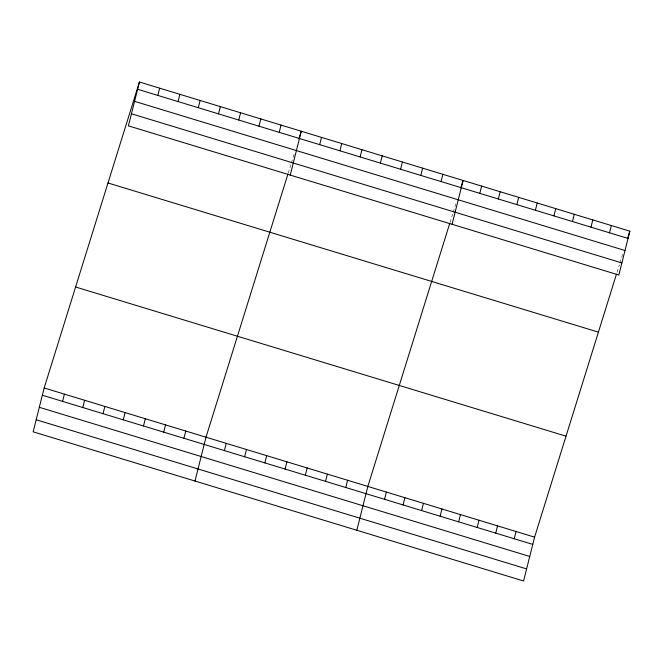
<?xml version="1.0" encoding="UTF-8"?>
<svg xmlns="http://www.w3.org/2000/svg" width="663" height="663" viewBox="0 0 663 663"><rect width="100%" height="100%" fill="white"/><g stroke="black" fill="none" stroke-linecap="round" stroke-linejoin="round"><path stroke-width="0.5" stroke-dasharray="3.31 2.49" d="M288.165 173.308L290.784 164.896M291.372 163.023L294.281 153.675M450.003 222.536L452.63 214.124M453.21 212.251L455.829 203.839M617.046 272.319L619.375 264.835M619.955 262.971L623.154 252.686"/><path stroke-width="0.99" d="M139.429 82.013L128.415 125.854L618.836 275.029L629.85 231.18L139.429 82.013L44.164 387.971L33.15 431.82L523.571 580.987L534.585 537.146L616.457 274.184M62.571 401.38L64.394 394.129M157.835 95.414L159.659 88.171M82.8 407.53L84.624 400.278M178.065 101.572L179.888 94.32M103.03 413.687L104.853 406.436M198.295 107.721L200.118 100.469M123.26 419.836L125.083 412.585M218.525 113.879L220.348 106.627M143.49 425.994L145.313 418.743M238.755 120.028L240.578 112.776M163.72 432.143L165.543 424.892M258.984 126.185L260.808 118.934M183.949 438.301L185.773 431.049M279.214 132.335L281.037 125.083M194.988 481.048L206.002 437.199L287.875 174.245M290.253 175.082L301.267 131.241L298.938 138.716M224.409 450.6L226.232 443.356M319.674 144.642L321.497 137.39M244.639 456.757L246.462 449.506M339.904 150.799L341.727 143.548M264.869 462.907L266.692 455.663M360.133 156.949L361.957 149.697M285.098 469.064L286.922 461.813M380.363 163.098L382.186 155.855M305.328 475.214L307.151 467.962M400.593 169.256L402.416 162.004M325.566 481.371L327.381 474.12M420.823 175.405L422.646 168.162M345.796 487.52L347.611 480.269M441.052 181.563L442.876 174.311M356.827 530.267L367.841 486.427L449.713 223.472M452.091 224.309L463.105 180.46L460.777 187.944M384.548 499.314L386.372 492.062M479.813 193.347L481.636 186.096M403.079 504.949L404.894 497.698M498.336 198.983L500.159 191.731M421.602 510.585L423.425 503.333M516.867 204.618L518.69 197.367M440.133 516.22L441.956 508.969M535.389 210.254L537.212 203.002M458.655 521.847L460.478 514.604M553.92 215.889L555.743 208.638M477.186 527.483L479.009 520.24M572.451 221.525L574.266 214.273M495.709 533.118L497.532 525.875M590.973 227.16L592.797 219.909M514.239 538.754L516.063 531.511M609.504 232.796L611.319 225.544M627.521 238.663L629.85 231.18M137.606 89.265L628.027 238.431M134.572 101.34L624.994 250.506M131.448 113.779L621.869 262.946M107.986 182.98L598.416 332.146M75.599 287.004L566.028 436.171M44.164 387.971L534.585 537.146M42.341 395.223L532.77 544.389M39.308 407.297L529.737 556.464M36.183 419.745L526.604 568.912"/></g></svg>
